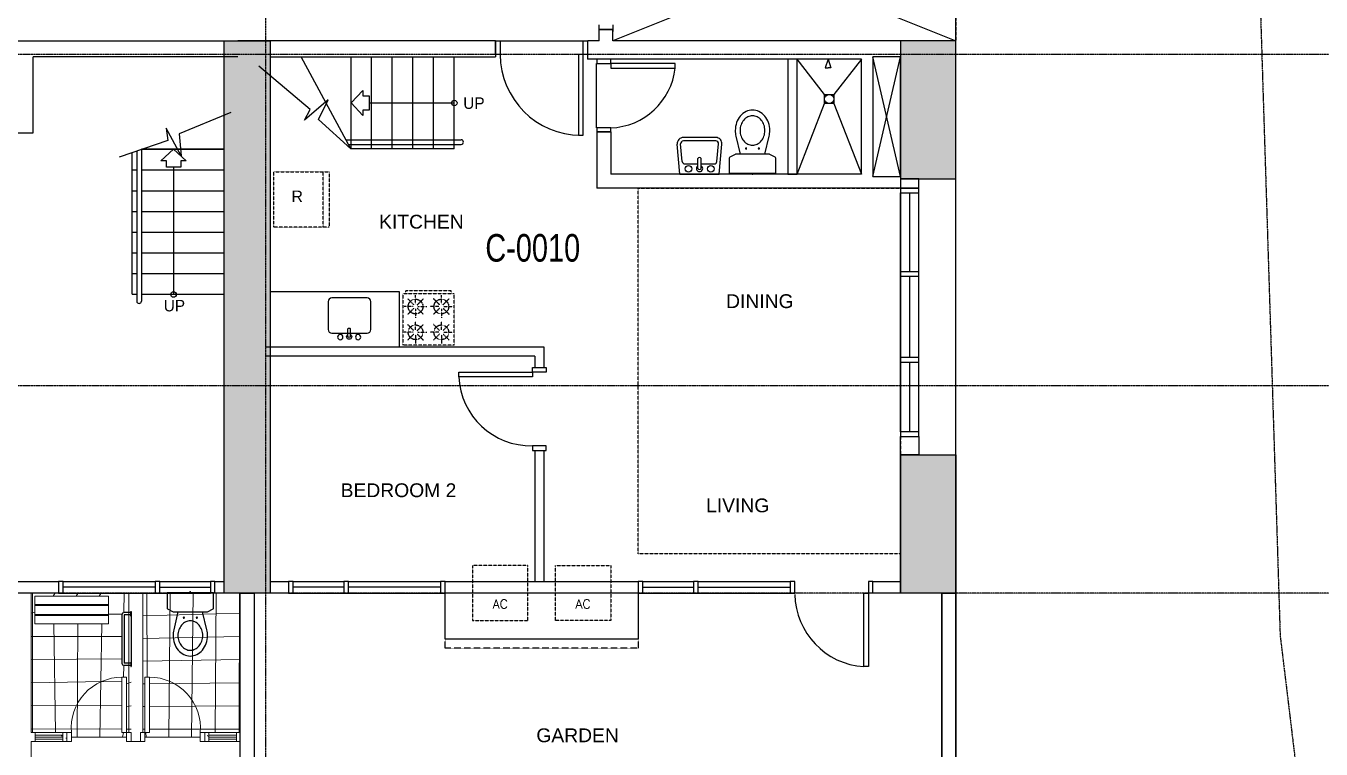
# Model space of a CAD drawing. Header units: inches. Extents: x -189245 to 740841, y -215444 to 469401.
# Drawn here: x -121454 to -107380, y -123750 to -115892 of the extents above; entities that cross this region are included whole.
import ezdxf
from ezdxf.enums import TextEntityAlignment as Align

# ---------------------------------------------------------------- set-up
doc = ezdxf.new("R2010")
doc.units = ezdxf.units.IN
doc.header["$LTSCALE"] = 10
doc.header["$MEASUREMENT"] = 0
for name, pattern in [('GRID NORMAL$0$GRID BASEMENT$0$GRID GROUND$0$GRID$0$$0$PHANTOM', [2.5, 1.25, -0.25, 0.25, -0.25, 0.25, -0.25]), ('HIDDEN', [0.375, 0.25, -0.125]), ('HIDDEN2', [0.1875, 0.125, -0.0625])]:
    doc.linetypes.add(name, pattern=pattern)
for name, color, linetype in [('3', 252, 'Continuous'), ('A-CMU WALL', 4, 'Continuous'), ('a-dim', 8, 'Continuous'), ('A-DOOR', 1, 'Continuous'), ('A-EQUIPMENT', 2, 'Continuous'), ('A-EQUIPTMENT', 1, 'Continuous'), ('A-FIXTURE', 2, 'Continuous'), ('A-FIXTURES', 2, 'Continuous'), ('A-FIXTURES-RefEdit0', 2, 'Continuous'), ('A-GRID', 8, 'Continuous'), ('A-HATCH-RC', 252, 'Continuous'), ('A-RAILING', 2, 'Continuous'), ('A-SHEARWALL', 6, 'Continuous'), ('A-STAIR', 1, 'Continuous'), ('A-TEXT', 3, 'Continuous'), ('A-UNIT NUMBER', 2, 'Continuous'), ('A-WINDOW', 2, 'Continuous'), ('COLUMN', 6, 'Continuous'), ('GRAY', 8, 'Continuous'), ('HATCH TSG', 9, 'Continuous'), ('TEXT', 3, 'Continuous'), ('TSG- LOW WALL', 22, 'Continuous'), ('TSG- OPENNING', 1, 'Continuous'), ('TSG- plaster', 4, 'Continuous'), ('TSG- PRE CAST', 4, 'Continuous'), ('TSG-DIM_WINDWS', 1, 'Continuous'), ('ZOCALLO DIM', 92, 'Continuous')]:
    doc.layers.add(name, color=color, linetype=linetype)
doc.layers.add('DEFPOINT', color=7, linetype='Continuous', plot=False)
doc.styles.add('ARIAL', font='ARIAL.TTF', dxfattribs={"width": 0.75})

# ---------------------------------------------------------------- blocks, each defined once
blk = doc.blocks.new('A$C6FF1529D')
at = {"layer": 'A-DOOR', "color": 2}
for points in [[(-900, 225.0000000009604), (-850, 225.0000000009604), (-850, 1100.00000000096), (-900, 1100.00000000096)], [(-950, 225.0000000009604), (-900, 225.0000000009604), (-900, 75.00000000096043), (-950, 75.00000000096043)], [(0, 225), (50, 225), (50, 75.00000000096043), (0, 75.00000000096043)]]:
    blk.add_lwpolyline(points, close=True, dxfattribs=at)
at = {"layer": 'A-DOOR'}
blk.add_arc((-878.2340382218645, 221.4174545426358), 878.5884976408685, 0.2336307657322037, 89.78909676098652, dxfattribs=at)
blk = doc.blocks.new('A$C08CD07C5')
at = {"color": 2}
blk.add_point((5.820766091346741e-11, -2.91038304567337e-11, 4.255533470920464e-08), dxfattribs=at)
at = {"layer": 'A-FIXTURES-RefEdit0', "color": 2}
for points, elevation in [([(212.3578382209525, -137.2202555970871), (130.5380154642044, -279.3815590737213, -0.280751719589702), (121.4084702655091, -284.3826152666879), (54.84374309808481, -281.3006092061114, -0.1421559946835823), (49.42965155560523, -279.9767125085928), (-266.9170092372224, -97.90587408232386, -0.1421559946835826), (-270.7814988820464, -93.88955618129694), (-307.3549354042043, -37.152763118851, -0.2569288418605959), (-307.169235413312, -27.51380706866621), (-225.3272678074427, 114.6859729104617), (212.3578382209525, -137.2202555970871)], 4.249338952942547e-08), ([(7.508425269683357, -255.8492796518549), (-49.98887662752531, -449.4443294848315, -0.05845178909802343), (-74.2041238786187, -505.8563198155607, -0.0841444661241171), (-130.2617927205865, -573.7586554268782, -0.09134715518337426), (-200.307529743819, -614.8541561951861, -0.1038006020639741), (-278.8656251442735, -626.0473253305536, -0.1147272516026268), (-347.7459503866266, -605.2082319249457, -0.1147272516026264), (-400.3667355747311, -556.1183145726682, -0.103800602063973), (-430.1519586094073, -482.5689986206417, -0.09134715518337302), (-429.8055070030969, -401.3586210213834, -0.08414446612411668), (-399.2532324162312, -318.776855872944, -0.05845178909802411), (-362.6402555544628, -269.5002815417247), (-224.1290797710535, -122.5321311539155)], 4.263400941432351e-08)]:
    blk.add_lwpolyline(points, format="xyb", dxfattribs=dict(at, elevation=elevation))
at = {"layer": 'A-FIXTURES-RefEdit0', "color": 2, "elevation": 4.269723052763475e-08}
blk.add_lwpolyline([(-354.1669590718811, -344.7259067298437, -0.08425422342591155), (-313.859812401759, -295.9237597990723, -0.09141124320435562), (-263.4614911097451, -266.3934364028682, -0.1037662541567314), (-206.9416741443565, -258.3762181860802, -0.114586869987406), (-157.3501553589012, -273.3946668961435, -0.1145868699874067), (-119.4519871852826, -308.7302210333582, -0.1037662541567303), (-97.99153318064054, -361.6283723399392, -0.09141124320435558), (-98.2078357419814, -420.0405628667213, -0.08425422342590949), (-120.1571004032157, -479.4084447437781, -0.08425422342591005), (-160.4642470733961, -528.2105916745495, -0.0914112432043534), (-210.8625683653518, -557.7409150707535, -0.10376625415673), (-267.3823853307404, -565.7581332875416, -0.114586869987405), (-316.9739041161956, -550.7396845775074, -0.1145868699874071), (-354.8720722898142, -515.4041304402344, -0.1037662541567302), (-376.3325262944563, -462.5059791336826, -0.09141124320435447), (-376.1162237331737, -404.0937886069005, -0.08425422342590858)], format="xyb", close=True, dxfattribs=at)
at = {"layer": 'A-FIXTURES-RefEdit0', "color": 2}
for centre in [(-200.3400027803727, -207.7591954305535, 4.263054401570152e-08), (-79.0015575447469, -277.5945855118625, 4.259472315290069e-08)]:
    blk.add_circle(centre, 6.76734690053767, dxfattribs=at)
blk = doc.blocks.new('towel bar')
at = {"layer": 'GRAY', "color": 1, "ltscale": 100}
for p, q in [((631498.0459376769, -307821.6761134866), (631498.0459376768, -307822.2011134865)), ((631498.1409376768, -307821.6511134866), (631498.0709376768, -307821.6511134866)), ((631498.0709376768, -307821.6761134866), (631498.0709376768, -307822.2011134865)), ((631498.1409376768, -307821.6761134866), (631498.0709376768, -307821.6761134866)), ((631498.1459376768, -307821.6386134865), (631498.1459376768, -307822.2386134865)), ((631498.1409376768, -307822.2011134865), (631498.0709376768, -307822.2011134865)), ((631498.1409376768, -307822.2261134865), (631498.0709376768, -307822.2261134865))]:
    blk.add_line(p, q, dxfattribs=at)
for points in [[(631498.1409376768, -307821.6386134865), (631498.1459376768, -307821.6386134865), (631498.1459376768, -307821.6886134865), (631498.1409376768, -307821.6886134865)], [(631498.1409376768, -307822.2386134865), (631498.1459376768, -307822.2386134865), (631498.1459376768, -307822.1886134865), (631498.1409376768, -307822.1886134865)]]:
    blk.add_lwpolyline(points, close=True, dxfattribs=at)
for centre, start, end in [((631498.0709376768, -307821.6761134866), 90.00000000000001, 180), ((631498.0709376768, -307822.2011134865), 180, 270)]:
    blk.add_arc(centre, 0.025, start, end, dxfattribs=at)
blk = doc.blocks.new('door800')
at = {"layer": 'A-DOOR', "color": 2}
for points in [[(25.00000000005821, 150.0000000000582), (-24.99999999994179, 150.0000000000582), (-24.99999999994179, 950.0000000000582), (25.00000000005821, 950.0000000000582)], [(-824.9999999999418, 0), (-774.9999999999418, 0), (-774.9999999999418, 150.0000000000582), (-824.9999999999418, 150.0000000000582)], [(25.00000000005821, 150.0000000000582), (75, 150.0000000000582), (75, 0), (25.00000000005821, 0)]]:
    blk.add_lwpolyline(points, close=True, dxfattribs=at)
at = {"layer": 'A-DOOR'}
blk.add_arc((9.917062668013386, 165.7027537488539), 785.0741186299457, 92.54913572790629, 181.1460848037842, dxfattribs=at)
blk = doc.blocks.new('LAV')
for p, q in [((-214.3631526869431, 0), (-243.404121793712, -325.9656372143327)), ((214.3631526869431, 0), (-214.3631526869431, 0)), ((214.3631526869431, 0), (243.4041217937265, -325.9656372143327)), ((-188.6330353367048, -139.4107078699544), (-205.5540406121254, -329.3377811239698)), ((-17.72412019168041, -112.0729267459828), (-158.7513922986109, -112.0729267459828)), ((-17.72412019168405, -62.82746869977746), (-17.72412019168405, -170.0554821874794)), ((17.72412019168769, -62.82746869977746), (17.72412019168769, -170.0554821874794)), ((158.7513922986182, -112.0729267459828), (17.72412019168769, -112.0729267459828)), ((188.6330353367121, -139.4107078699526), (205.5540406121399, -329.3377811239716)), ((-175.6723975740315, -362), (175.672397574046, -362)), ((-175.6723975740315, -400), (175.672397574046, -400))]:
    blk.add_line(p, q)
for centre in [(-121.4528007636145, -58.45892000212916), (121.4528007636145, -58.45892000212916)]:
    blk.add_circle(centre, 35.95503344977988)
for centre, radius, start, end in [((-158.7513922986109, -142.0729267459828), 30, 90, 174.9088394429094), ((0, -62.82746869977746), 34.14022009427936, 301.2756941010344, 238.7243058972315), ((8.185452315956354e-10, -71.39237073985714), 19.68507006582667, 25.79142462870876, 154.2085753733431), ((158.7513922986182, -142.0729267459828), 30, 5.091160557090594, 90), ((8.185452315956354e-10, -161.4905801474015), 19.68507006582667, 205.7914246266569, 334.2085753712913), ((-175.6723975740315, -332), 68, 174.9088394429094, 270), ((-175.6723975740315, -332), 30, 174.9088394429094, 270), ((175.672397574046, -332), 68, 270, 5.091160557090594), ((175.672397574046, -332), 30, 270, 5.091160557090594)]:
    blk.add_arc(centre, radius, start, end)
blk = doc.blocks.new('SHOWERHD')
at = {"layer": 'A-FIXTURES', "color": 2}
for p, q in [((-31, 93), (0, 93)), ((0, 0), (-31, 93)), ((0, 0), (31, 93)), ((31, 93), (0, 93))]:
    blk.add_line(p, q, dxfattribs=at)
blk = doc.blocks.new('A$C043D0B18')
at = {"layer": 'A-RAILING', "color": 2}
for p, q in [((-949.9999999977881, -1022.852057042357), (-949.9999999977881, -2652.984880720323)), ((-899.9999999977881, -1005.781219624565), (-899.9999999981374, -2652.985011267068))]:
    blk.add_line(p, q, dxfattribs=at)
for start, end in [(180, 270), (270, 0)]:
    blk.add_arc((-924.9999999977881, -2652.984880720323), 25, start, end, dxfattribs=at)
at = {"layer": 'A-STAIR'}
for p, q in [((-999.9999999976717, -2577.984880720265), (-999.9999999979045, -1039.922894460207)), ((-899.9999999977881, -1002.984880720236), (1.979060471057892e-09, -1002.984880720236)), ((1.979060471057892e-09, -1002.984880720236), (-899.9999999977881, -1002.984880720236)), ((-999.9999999979045, -1227.984880720236), (-949.9999999979045, -1227.984880720236)), ((-899.9999999977881, -1227.984880720236), (1.979060471057892e-09, -1227.984880720236)), ((-549.9999999984866, -1196.109742068977), (-549.9999999989523, -2577.984880720236)), ((-999.9999999979045, -1452.984880720236), (-949.9999999977881, -1452.984880720236)), ((-899.9999999977881, -1452.984880720236), (2.211891114711761e-09, -1452.984880720236)), ((-999.9999999979045, -1677.984880720236), (-949.9999999977881, -1677.984880720236)), ((-899.9999999977881, -1677.984880720236), (2.328306436538696e-09, -1677.984880720236))]:
    blk.add_line(p, q, dxfattribs=at)
at = {"layer": 'A-STAIR', "ltscale": 1000}
for p, q in [((-999.9999999977881, -1902.984880720236), (-949.9999999977881, -1902.984880720236)), ((-899.9999999977881, -1902.984880720236), (2.677552402019501e-09, -1902.984880720236)), ((-999.9999999976717, -2127.984880720236), (-949.9999999977881, -2127.984880720236)), ((-899.9999999979045, -2127.984880720236), (2.677552402019501e-09, -2127.984880720236)), ((-999.9999999976717, -2352.984880720265), (-949.9999999977881, -2352.984880720265)), ((-899.9999999980209, -2352.984880720294), (2.561137080192566e-09, -2352.984880720265)), ((-999.9999999976717, -2577.984880720265), (-949.9999999977881, -2577.984880720265)), ((-899.9999999979045, -2577.984880720265), (2.561137080192566e-09, -2577.984880720265))]:
    blk.add_line(p, q, dxfattribs=at)
at = {"layer": 'A-STAIR', "color": 2}
blk.add_lwpolyline([(72.52668467210606, -602.5360283837363), (-487.5500268785981, -835.6989958389604), (-467.2905603731051, -1073.277535597095), (-629.4085353376577, -773.8925877316797), (-611.9516276466893, -907.4366809672501), (-1139.473315326497, -1087.541420262103)], dxfattribs=at)
blk.add_lwpolyline([(-686.4999999984866, -1127.289614286157), (-549.9999999984866, -1002.984880720498), (-413.4999999984866, -1127.289614286041), (-471.9999999984866, -1127.289614286041), (-471.9999999984866, -1196.109742068918), (-627.9999999984866, -1196.109742069035), (-627.9999999984866, -1127.289614286157)], close=True, dxfattribs=at)
blk.add_circle((-549.9999999982538, -2580.969761440792), 30, dxfattribs=at)
at = {"layer": 'A-TEXT', "text_generation_flag": 6}
blk.add_text('UP', height=125, rotation=180, dxfattribs=at).set_placement((-656.670564547996, -2764.710949402041))
blk = doc.blocks.new('A$C7C300B95')
at = {"layer": 'A-RAILING', "color": 2}
for p, q in [((-1175, -899.9999999849242), (75, -899.9999999849824)), ((-1150, -949.9999999849824), (75, -949.9999999850406))]:
    blk.add_line(p, q, dxfattribs=at)
blk.add_arc((75, -924.9999999849824), 25.00000000002995, 270, 90, dxfattribs=at)
at = {"layer": 'A-STAIR'}
for p, q in [((-1124.999999999418, -999.9999999853317), (-1664.944791862159, 0)), ((-1125, 0), (-1125, -999.9999999850406)), ((-900, -999.9999999850406), (-900, 0)), ((-675, -999.9999999850406), (-675, 0)), ((-450, -999.9999999850406), (-450, 0)), ((-225, -999.9999999850406), (-225, 0)), ((0, -999.9999999850406), (0, 0)), ((-926.2790327591356, -499.999999985157), (0, -499.9999999849824)), ((0, -999.9999999850406), (-1124.999999999534, -999.9999999850406))]:
    blk.add_line(p, q, dxfattribs=at)
at = {"layer": 'A-STAIR', "color": 2}
blk.add_lwpolyline([(-1125, -999.9999999841675), (-1473.764382255613, -681.0979310917319), (-1370.555372221861, -466.1516383008566), (-1628.321927082143, -688.5701357565704), (-1564.633243121672, -569.9003417917411), (-2125, -100.0011730297119)], dxfattribs=at)
blk.add_lwpolyline([(-995.0991605420131, -636.499999985157), (-1119.403894107556, -499.999999985157), (-995.0991605420131, -363.499999985157), (-995.0991605420131, -421.999999985157), (-926.2790327591356, -421.999999985157), (-926.2790327591356, -577.999999985157), (-995.0991605420131, -577.999999985157)], close=True, dxfattribs=at)
blk.add_circle((0, -499.9999999850406), 30, dxfattribs=at)
at = {"layer": 'A-TEXT'}
blk.add_text('UP', height=125, dxfattribs=at).set_placement((213.5189448810415, -502.5178902476036), align=Align.MIDDLE)
blk = doc.blocks.new('REF')
at = {"color": 1, "linetype": 'HIDDEN2'}
blk.add_line((-300, 535), (300, 535), dxfattribs=at)
blk.add_lwpolyline([(-300, 0), (300, 0), (300, 600), (-300, 600)], close=True, dxfattribs=at)
blk = doc.blocks.new('RANGE2')
at = {"layer": 'A-FIXTURE', "color": 1, "linetype": 'HIDDEN2'}
for p, q in [((-280, 0), (280, 0)), ((-280, 0), (-280, -560)), ((280, -560), (280, 0)), ((-165.9060900741024, -140), (-262.3528882635292, -140)), ((-158.3183719654335, -121.6816280345665), (-226.5165569889359, -53.48344301112229)), ((-140, -114.0939099258976), (-140, -17.64711173647083)), ((-121.6816280345665, -121.6816280345665), (-53.48344301106408, -53.48344301112229)), ((-114.0939099258976, -140), (-17.64711173647083, -140)), ((114.0939099258976, -140), (17.64711173647083, -140)), ((121.6816280345665, -121.6816280345665), (53.48344301106408, -53.48344301112229)), ((140, -114.0939099258976), (140, -17.64711173647083)), ((158.3183719654335, -121.6816280345665), (226.5165569889359, -53.48344301112229)), ((165.9060900741024, -140), (262.3528882635292, -140)), ((-158.3183719654335, -158.3183719654335), (-226.5165569889359, -226.5165569888777)), ((-140, -165.9060900741024), (-140, -262.3528882635292)), ((-121.6816280345665, -158.3183719654335), (-53.48344301106408, -226.5165569888777)), ((121.6816280345665, -158.3183719654335), (53.48344301106408, -226.5165569888777)), ((140, -165.9060900741024), (140, -262.3528882635292)), ((158.3183719654335, -158.3183719654335), (226.5165569889359, -226.5165569888777)), ((-165.9060900741024, -420), (-262.3528882635292, -420)), ((-158.3183719654335, -401.6816280345665), (-226.5165569889359, -333.4834430111223)), ((-140, -394.0939099258976), (-140, -297.6471117364708)), ((-121.6816280345665, -401.6816280345665), (-53.48344301106408, -333.4834430111223)), ((-114.0939099258976, -420), (-17.64711173647083, -420)), ((114.0939099258976, -420), (17.64711173647083, -420)), ((121.6816280345665, -401.6816280345665), (53.48344301106408, -333.4834430111223)), ((140, -394.0939099258976), (140, -297.6471117364708)), ((158.3183719654335, -401.6816280345665), (226.5165569889359, -333.4834430111223)), ((165.9060900741024, -420), (262.3528882635292, -420)), ((-280, -560), (280, -560)), ((-245.973114509834, -560), (-245.973114509834, -590)), ((-158.3183719654335, -438.3183719654335), (-226.5165569889359, -506.5165569888777)), ((-140, -445.9060900741024), (-140, -542.3528882635292)), ((-121.6816280345665, -438.3183719654335), (-53.48344301106408, -506.5165569888777)), ((121.6816280345665, -438.3183719654335), (53.48344301106408, -506.5165569888777)), ((140, -445.9060900741024), (140, -542.3528882635292)), ((158.3183719654335, -438.3183719654335), (226.5165569889359, -506.5165569888777)), ((245.973114509834, -560), (245.973114509834, -590)), ((-245.973114509834, -590), (245.973114509834, -590))]:
    blk.add_line(p, q, dxfattribs=at)
for centre in [(-140, -140), (140, -140), (-140, -420), (140, -420)]:
    blk.add_circle(centre, 80, dxfattribs=at)
blk = doc.blocks.new('SINK3')
at = {"layer": 'A-FIXTURE', "color": 2, "linetype": 'Continuous'}
for p, q in [((421.247821780722, 16.81350239133462), (335.4654109905096, 16.81350239133462)), ((421.247821780722, -11.54508991539478), (335.4654109905096, -11.54508991539478))]:
    blk.add_line(p, q, dxfattribs=at)
blk.add_lwpolyline([(39.99999999998545, 231.8101489361143), (341.949276689309, 231.8101489361143, -0.414213562373095), (381.949276689309, 191.8101489361143), (381.949276689309, -191.8101489361143, -0.4142135623730924), (341.949276689309, -231.8101489361143), (39.99999999998545, -231.8101489361143, -0.4142135623730981), (-1.455191522836685e-11, -191.8101489361143), (-1.455191522836685e-11, 191.8101489361143, -0.4142135623730944)], format="xyb", close=True, dxfattribs=at)
at = {"layer": 'A-FIXTURE', "color": 2, "linetype": 'ByBlock'}
for centre in [(424.7426607388625, 99.79644684877712), (424.7426607388625, -94.5280343729537)]:
    blk.add_circle(centre, 28.7640267598239, dxfattribs=at)
at = {"layer": 'A-FIXTURE', "color": 2, "linetype": 'Continuous'}
for centre, radius, start, end in [((342.3173326225806, 2.634206237271428), 15.74805605266134, 115.7914246256436, 244.2085753743565), ((421.247821780722, 2.63420623796992), 27.31217607542349, 211.2756941011967, 148.7243058988033), ((414.395900148651, 2.634206237271428), 15.74805605266134, 295.7914246256436, 64.20857537435646)]:
    blk.add_arc(centre, radius, start, end, dxfattribs=at)

msp = doc.modelspace()

# ---------------------------------------------------------------- hatches: boundary and pattern name
at = {"layer": 'A-HATCH-RC'}
msp.add_hatch(color=254, dxfattribs=at).paths.add_polyline_path([(-118799.7522543721, -122054.325883386), (-119299.7522543725, -122054.325883386), (-119299.7522543106, -116054.3259318036), (-118799.7522543721, -116054.3259318036)])
at = {"layer": 'GRAY', "lineweight": 0, "ltscale": 100}
h = msp.add_hatch(dxfattribs=at)
h.set_pattern_fill('ANSI37', color=256, scale=2000, angle=45, style=0)
h.set_pattern_definition([(90, (-631612890.4729509, 307685967.1655077), (-250, 5.551115123125783e-14), []), (180, (-631612890.4729509, 307685967.1655077), (-5.551115123125783e-14, -250), [])])
h.paths.add_polyline_path([(-120110.2010853325, -123569.494322452), (-120160.2010853325, -123569.4943223328), (-120160.2010853325, -123619.494322452), (-119560.2010853325, -123619.4943223328), (-119560.2010854518, -123569.4943229288, 0.4399017166297883), (-120110.2010854518, -122969.494322452)])
h.paths.add_polyline_path([(-120960.2010854518, -123569.4943236441), (-120960.2010854518, -123619.4943223328), (-120360.2010854518, -123619.494322452), (-120360.2010856902, -123569.4943223328), (-120410.2010853325, -123569.4943223328), (-120410.2010854518, -122969.494322452, 0.4399017170438858)])
h.paths.add_polyline_path([(-120410.2010854518, -122969.494322452), (-120360.2010854518, -122969.494322452), (-120360.201085571, -123569.4943223328), (-120310.2010854518, -123569.4943223328), (-120310.2010854518, -122854.1383827061), (-120315.2010853325, -122854.1383827061), (-120315.2010853325, -122841.6383827061), (-120385.2010854518, -122841.6383827061, -0.4142135623730951), (-120410.2010854518, -122816.6383828253), (-120410.2010853325, -122291.6383828253, -0.4142135610092048), (-120385.2010854518, -122266.6383827061), (-120315.201085571, -122266.6383827061), (-120315.2010854518, -122254.1383828253), (-120310.2010854518, -122254.1383828253), (-120310.2010854518, -122054.1383828253), (-121395.830661658, -122054.1383828253), (-121395.830661658, -123569.4943223328), (-121010.2010854518, -123569.4943223328), (-120960.2010854518, -123569.4943223328, -0.4399017163231921)])
h.paths.add_polyline_path([(-121356.7239959275, -122389.1307065815), (-121356.7239959275, -122089.1307065815), (-120556.7239960467, -122089.1307065815), (-120556.7239960467, -122389.1307065815)], flags=16)
edge = h.paths.add_edge_path()
edge.add_line((-120185.2010854518, -122054.1383828253), (-120185.2010854518, -123569.4943223328))
edge.add_line((-120185.2010854518, -123569.4943223328), (-120160.2010853325, -123569.4943223328))
edge.add_line((-120160.2010853325, -123569.4943223328), (-120160.2010852133, -122969.494322452))
edge.add_line((-120160.2010852133, -122969.494322452), (-120110.2010854518, -122969.494322452))
edge.add_arc((-120110.2010854163, -123521.5776557433), 552.0833332913024, -4.9791058363384195, 90.00000000368192, ccw=False)
edge.add_line((-119560.2010854518, -123569.4943223328), (-119124.5715082919, -123569.4943223328))
edge.add_line((-119124.5715082919, -123569.4943223328), (-119124.5715075766, -122054.1383828253))
edge.add_line((-119124.5715075766, -122054.1383828253), (-120185.2010854518, -122054.1383828253))
h = msp.add_hatch(dxfattribs=at)
h.set_pattern_fill('AR-CONC', color=256, scale=25, angle=45, style=0)
h.set_pattern_definition([(94.99999999999984, (-631612890.4729509, 307685967.1655077), (137.8879997930552, 115.7017697029919), [18.75, -206.25]), (40.00000000000002, (-631612890.4729509, 307685967.1655077), (-157.4980418477215, 108.4420373995069), [15, -165]), (145.4514, (-631612878.9822855, 307685976.8073223), (-19.60986715485666, 224.1438205498674), [15.9350475, -175.285528]), (91.1841999999998, (-631612925.82829, 307686002.5208467), (217.9232500227993, 159.4034412991183), [28.12499999999999, -309.3749999999999]), (141.6356, (-631612907.6680108, 307686015.8044553), (-6.974753743262674, 337.4279223510894), [23.902572, -262.92825]), (36.18420000000004, (-631612925.82829, 307686002.5208467), (-6.975017218313146, 337.4279169788115), [22.5, -247.5]), (66, (-631612899.3117857, 307686011.3596815), (176.6928930285756, 34.34561911694249), [18.74999999999995, -206.2499999999996]), (11.00000000000003, (-631612899.3117857, 307686011.3596815), (-85.17714826548853, 171.2021088496916), [15, -165]), (116.4514, (-631612884.5873761, 307686014.221807), (91.51590425332117, 205.5476549348575), [15.9350475, -175.285528]), (82.50000000000001, (-631612890.4729509, 307685967.1655077), (-56.69829632658504, 60.99745440313682), [0, -162.9999999999996, 0, -167.4999999999996, 0, -165.6249999999996]), (52.5, (-631612890.4729509, 307685967.1655077), (-23.21823555061502, 116.2273624750909), [0, -95.5, 0, -159.25, 0, -63.125]), (12.5, (-631612929.8941541, 307685927.7443047), (98.35454182980155, 90.38019045371516), [0, -62.50000000000001, 0, -195, 0, -258.75]), (2.499999999999997, (-631612947.5718236, 307685910.0666351), (85.39749579961656, 120.7899517184872), [0, -81.25, 0, -129.5, 0, -183.75])])
h.paths.add_polyline_path([(-121010.2010854516, -123569.4943223328), (-121053.0158734357, -123569.4943223327), (-121053.0158734355, -123669.494322452), (-121010.2010854518, -123669.4943224519)])
h.paths.add_polyline_path([(-119467.386297468, -123569.4943223328), (-119510.2010854518, -123569.4943223328), (-119510.2010854519, -123669.4943224519), (-119467.3862974679, -123669.4943224519)])
at = {"layer": 'HATCH TSG'}
h = msp.add_hatch(color=254, dxfattribs=at)
h.paths.add_polyline_path([(-158824.7160841067, -94554.32588305243), (-158824.7160841067, -93854.32588305243), (-157824.7160841067, -93854.32588305243), (-157824.7160841067, -94554.32588305243)])
h.paths.add_polyline_path([(-158824.7160841067, -98654.32588305301), (-158824.7160841067, -97954.32588305301), (-157824.7160841067, -97954.32588305301), (-157824.7160841067, -98654.32588305301)])
h.paths.add_polyline_path([(-158824.7160841067, -106654.3258830532), (-158824.7160841067, -105954.3258830532), (-157724.7160841067, -105954.3258830532), (-157724.7160841067, -106654.3258830532)])
h.paths.add_polyline_path([(-152149.7160848484, -102704.3258830706), (-152149.7160848484, -101904.3258830706), (-150949.7160848484, -101904.3258830706), (-150949.7160848484, -102704.3258830706)])
h.paths.add_polyline_path([(-147974.769226801, -102654.3258830706), (-147974.769226801, -101954.3258830706), (-146974.769226801, -101954.3258830706), (-146974.769226801, -102654.3258830706)])
h.paths.add_polyline_path([(-140399.7160841385, -109654.3258830447), (-139699.7160841385, -109654.3258830447), (-139699.7160841385, -108554.3258830447), (-140399.7160841385, -108554.3258830447)])
h.paths.add_polyline_path([(-125399.7160841384, -117254.3258821476), (-124699.7160841384, -117254.3258821476), (-124699.7160841384, -116054.3258821476), (-125399.7160841384, -116054.3258821476)])
h.paths.add_polyline_path([(-131399.7160841384, -117254.3258821476), (-130699.7160841384, -117254.3258821476), (-130699.7160841384, -116054.3258821476), (-131399.7160841384, -116054.3258821476)])
h.paths.add_polyline_path([(-137399.7160841386, -117254.3258821476), (-136699.7160841386, -117254.3258821476), (-136699.7160841386, -116054.3258821476), (-137399.7160841386, -116054.3258821476)])
h.paths.add_polyline_path([(-143398.1293853793, -117054.3258821421), (-142698.1293853793, -117054.3258821421), (-142698.1293853793, -116054.3258821421), (-143398.1293853793, -116054.3258821421)])
h.paths.add_polyline_path([(-143398.1293853791, -120954.3258831446), (-142698.1293853791, -120954.3258831446), (-142698.1293853791, -122054.3258831446), (-143398.1293853791, -122054.3258831446)])
h.paths.add_polyline_path([(-137399.7160841386, -120954.3258821487), (-136699.7160841386, -120954.3258821487), (-136699.7160841386, -122054.3258821487), (-137399.7160841386, -122054.3258821487)])
h.paths.add_polyline_path([(-131399.7160841384, -120954.3258821487), (-130699.7160841384, -120954.3258821487), (-130699.7160841384, -122054.3258821487), (-131399.7160841384, -122054.3258821487)])
h.paths.add_polyline_path([(-125399.7160841384, -120954.3258831446), (-124699.7160841384, -120954.3258831446), (-124699.7160841384, -122054.3258831446), (-125399.7160841384, -122054.3258831446)])
h.paths.add_polyline_path([(-147974.769227714, -128651.5274676097), (-147974.769227714, -127951.5274676097), (-146974.769227714, -127951.5274676097), (-146974.769227714, -128651.5274676097)])
h.paths.add_polyline_path([(-152149.716724511, -127901.5274676097), (-152149.716724511, -128701.5274676097), (-150949.716724511, -128701.5274676097), (-150949.716724511, -127901.5274676097)])
h.paths.add_polyline_path([(-158824.7160841067, -136754.3258829751), (-158824.7160841067, -136054.3258829751), (-157824.7160841067, -136054.3258829751), (-157824.7160841067, -136754.3258829751)])
h.paths.add_polyline_path([(-158824.7154034537, -124654.3258828343), (-158824.7154034537, -123954.3258828343), (-157724.7154034537, -123954.3258828343), (-157724.7154034537, -124654.3258828343)])
h.paths.add_polyline_path([(-111949.7160836534, -110054.3258830429), (-111349.7160836365, -110054.3258830429), (-111349.7160836365, -108554.3258830429), (-111949.7160836534, -108554.3258830429)])
h.paths.add_polyline_path([(-111949.7160825616, -113054.3258827751), (-111349.7160825522, -113054.3258827751), (-111349.7160825522, -114554.3258827751), (-111949.7160825616, -114554.3258827751)])
h.paths.add_polyline_path([(-111949.7160825616, -117554.3258830615), (-111349.7160825616, -117554.3258830615), (-111349.7160825616, -116054.3258830615), (-111949.7160825616, -116054.3258830615)])
h.paths.add_polyline_path([(-111949.7160825616, -120554.3258822181), (-111349.7160825616, -120554.3258822181), (-111349.7160825616, -122054.3258822181), (-111949.7160825616, -122054.3258822181)])
h.paths.add_polyline_path([(-147974.7692270573, -109254.3258830454), (-147974.7692270573, -108554.3258830454), (-146974.7692270573, -108554.3258830454), (-146974.7692270573, -109254.3258830454)])
h.paths.add_polyline_path([(-147974.7692274824, -122054.3258827046), (-147974.7692274824, -121354.3258827046), (-146974.7692274824, -121354.3258827046), (-146974.7692274824, -122054.3258827046)])

# ---------------------------------------------------------------- linework, layer by layer
at = {"lineweight": 0}
for p, q in [((-121353.0158733164, -123619.4943223328), (-121053.0158734357, -123619.4943223328)), ((-119167.3862975871, -123619.4943223328), (-119467.3862974679, -123619.4943223328))]:
    msp.add_line(p, q, dxfattribs=at)
at = {"color": 2}
for points in [[(-115099.5715090072, -116299.3258339658), (-115099.5715090072, -116254.3258339658), (-115249.5715090072, -116254.3258339658), (-115249.5715090072, -116299.3258339658)], [(-115099.5715090072, -116299.3258339658), (-115099.5715090072, -116349.3258339658), (-114399.5715090072, -116349.3258339658), (-114399.5715090072, -116299.3258339658)], [(-115099.5715090072, -117044.3258339658), (-115099.5715090072, -116999.3258339658), (-115249.5715090072, -116999.3258339658), (-115249.5715090072, -117044.3258339658)]]:
    msp.add_lwpolyline(points, close=True, dxfattribs=at)
at = {"lineweight": 0}
for points in [[(-120360.201085571, -123569.4943223328), (-120410.2010854518, -123569.4943223328), (-120410.2010854518, -122969.494322452), (-120360.201085571, -122969.494322452)], [(-120160.2010853325, -123569.4943223328), (-120110.2010854518, -123569.4943223328), (-120110.2010854518, -122969.494322452), (-120160.2010853325, -122969.494322452)], [(-120960.2010854518, -123669.494322452), (-121010.2010854518, -123669.494322452), (-121010.2010854518, -123569.4943223328), (-120960.2010854518, -123569.4943223328)], [(-120310.2010854518, -123669.494322452), (-120360.201085571, -123669.494322452), (-120360.201085571, -123569.4943223328), (-120310.2010854518, -123569.4943223328)], [(-120210.2010854518, -123669.494322452), (-120160.2010853325, -123669.494322452), (-120160.2010853325, -123569.4943223328), (-120210.2010854518, -123569.4943223328)], [(-119560.2010854518, -123669.494322452), (-119510.2010854518, -123669.494322452), (-119510.2010854518, -123569.4943223328), (-119560.2010854518, -123569.4943223328)]]:
    msp.add_lwpolyline(points, close=True, dxfattribs=at)
at = {"color": 1}
msp.add_arc((-115122.19398477, -116273.040090835), 726.6379821364053, 271.7840821649617, 353.9737250409385, dxfattribs=at)
at = {"lineweight": 0}
for centre, start, end in [((-120410.2010854518, -123521.5776557059), 90, 184.9791027112946), ((-120110.2010854518, -123521.5776557059), 355.0208972887054, 90)]:
    msp.add_arc(centre, 552.0833333333339, start, end, dxfattribs=at)
at = {"layer": '3', "color": 251, "linetype": 'GRID NORMAL$0$GRID BASEMENT$0$GRID GROUND$0$GRID$0$$0$PHANTOM', "flags": 128}
msp.add_lwpolyline([(-107742.4197162282, -101734.5006610151), (-108206.4025328654, -110412.1051660536), (-107824.743687689, -122516.0894904774), (-106849.5291082381, -130587.3878076025), (-161513.3138451914, -143935.9284855953), (-162770.4479375057, -137090.4033871138), (-163725.5209446949, -129792.6341696789), (-164305.8868008381, -122455.5519517245), (-164509.4699398571, -115118.3757983596), (-164333.2852813077, -107790.4935008542), (-163778.6994587571, -100461.4461844954), (-162851.0477154537, -93180.30188959604), (-161617.2666651769, -86330.52931527075), (-107723.4653352118, -101727.3042440097)], dxfattribs=at)
at = {"layer": 'A-CMU WALL', "color": 3, "linetype": 'HIDDEN2'}
msp.add_line((-111349.5715090071, -114554.325882918), (-111349.5715090071, -116054.3258829613), dxfattribs=at)
at = {"layer": 'A-CMU WALL', "color": 1}
for p, q in [((-112249.5715090071, -117529.3258829595), (-111950.0953413573, -116229.3259318272)), ((-111949.5715090071, -117529.3258829595), (-112249.3376195395, -116229.3259318272))]:
    msp.add_line(p, q, dxfattribs=at)
at = {"layer": 'A-CMU WALL', "lineweight": 0}
for p, q in [((-120335.2010854518, -123569.4943223328), (-120335.2010854518, -122054.1383828253)), ((-120185.2010854518, -123569.4943223328), (-120185.2010854518, -122054.1383828253)), ((-121395.830661658, -123669.494322452), (-121010.2010854518, -123669.494322452)), ((-120310.2010854518, -123669.494322452), (-120210.2010854518, -123669.494322452)), ((-119510.2010854518, -123669.494322452), (-119124.5715092456, -123669.494322452))]:
    msp.add_line(p, q, dxfattribs=at)
at = {"layer": 'A-CMU WALL', "color": 3}
for p, q in [((-111499.5715090072, -122054.3258843696), (-111499.5715090072, -124904.3258829289)), ((-111349.5715090071, -122054.3258829613), (-111349.5715090071, -125054.3258829289))]:
    msp.add_line(p, q, dxfattribs=at)
at = {"layer": 'A-CMU WALL', "lineweight": 0}
for points in [[(-121395.830661658, -123569.4943223328), (-121395.830661658, -122054.1383828253)], [(-121395.830661658, -123569.4943223328), (-121395.8306615388, -123569.4943223328), (-121010.2010854518, -123569.4943223328)], [(-120310.2010854518, -123569.4943223328), (-120410.2010854518, -123569.4943223328)], [(-120210.2010854518, -123569.4943223328), (-120110.2010854518, -123569.4943223328)], [(-119510.2010854518, -123569.4943223328), (-119124.5715084111, -123569.4943223328)], [(-121545.830661658, -125054.1383827061), (-121395.830661658, -125054.1383827061), (-121395.830661658, -124345.2468062968), (-121395.830661658, -123669.494322452)], [(-120310.2010854518, -123669.494322452), (-120360.201085571, -123669.494322452)], [(-120210.2010854518, -123669.494322452), (-120160.2010853325, -123669.494322452)], [(-119510.2010854518, -123669.494322452), (-119124.5715084111, -123669.494322452)]]:
    msp.add_lwpolyline(points, dxfattribs=at)
at = {"layer": 'A-DOOR'}
for p, q in [((-116349.7160836193, -116054.3258829613), (-115349.5715090072, -116054.3258829186)), ((-115252.0029196076, -116999.3258339649), (-115252.0029195969, -116299.3258339658))]:
    msp.add_line(p, q, dxfattribs=at)
at = {"layer": 'A-EQUIPMENT', "ltscale": 100}
msp.add_lwpolyline([(-114799.7522526517, -122054.3258596088), (-114799.7522526517, -122554.3258601238), (-116899.7522526514, -122554.3258601238), (-116899.7522526513, -122054.3258601245)], dxfattribs=at)
at = {"layer": 'A-EQUIPTMENT', "color": 1, "linetype": 'HIDDEN2'}
for points in [[(-115999.7522466494, -122354.3258596084), (-115999.7522466494, -121754.3258596084), (-116599.7522466494, -121754.3258596084), (-116599.7522466494, -122354.3258596084)], [(-115699.1738537211, -122354.3258596084), (-115699.1738537211, -121754.3258596084), (-115099.1738537211, -121754.3258596084), (-115099.1738537211, -122354.3258596084)]]:
    msp.add_lwpolyline(points, close=True, dxfattribs=at)
at = {"layer": 'A-EQUIPTMENT', "linetype": 'HIDDEN'}
msp.add_lwpolyline([(-114799.7522526517, -122554.3258601238), (-114799.7522526517, -122654.3258601238), (-116899.7522526514, -122654.3258601238), (-116899.7522526514, -122554.3258601238)], dxfattribs=at)
at = {"layer": 'A-FIXTURE'}
for p, q in [((-118799.7522543721, -118779.3258831155), (-117399.7522543721, -118779.3258831155)), ((-117399.7522543721, -118779.3258831155), (-117399.7522543721, -119379.3258831155))]:
    msp.add_line(p, q, dxfattribs=at)
at = {"layer": 'A-FIXTURES', "color": 1, "linetype": 'Continuous'}
for p, q in [((-112774.5715090072, -116635.8850764231), (-113074.571509007, -116254.3258827199)), ((-112374.5715090071, -116254.3258827199), (-112674.5715090071, -116635.8850764231)), ((-113074.5715090071, -117504.3258827182), (-112774.5715090071, -116735.885076423)), ((-112674.5715090071, -116735.8850764231), (-112374.5715090071, -117504.3258829596))]:
    msp.add_line(p, q, dxfattribs=at)
at = {"layer": 'A-FIXTURES'}
msp.add_lwpolyline([(-112674.5715090071, -116635.8850764231), (-112674.5715090071, -116735.8850764231), (-112774.5715090071, -116735.8850764229), (-112774.5715090072, -116635.8850764231)], close=True, dxfattribs=at)
msp.add_circle((-112724.5715090071, -116685.8850764231), 49.99999999999999, dxfattribs=at)
at = {"layer": 'A-GRID', "linetype": 'GRID NORMAL$0$GRID BASEMENT$0$GRID GROUND$0$GRID$0$$0$PHANTOM'}
for p, q in [((-118849.7522525149, -84045.69046193699), (-118849.7522525144, -142774.0556095885)), ((-111349.7522513614, -142774.0556095885), (-111349.7522525156, -84045.69046193705)), ((-106879.0804787315, -116204.3258833024), (-168894.5203212034, -116204.3258833024)), ((-106879.0804787315, -119804.3258835207), (-168894.5203212091, -119804.3258835461)), ((-106879.0804787315, -122054.325883386), (-168894.5203212221, -122054.325883386))]:
    msp.add_line(p, q, dxfattribs=at)
at = {"layer": 'A-SHEARWALL'}
for p, q in [((-118849.7522526506, -116054.3259318038), (-119149.7522526506, -116054.3259318038)), ((-118849.7522526506, -116054.3259318038), (-119149.7522526506, -116054.3259318038)), ((-118849.7522536206, -116054.3259316656), (-119149.7522536206, -116054.3259316656))]:
    msp.add_line(p, q, dxfattribs=at)
msp.add_lwpolyline([(-118799.7522543721, -122054.325883386), (-119299.7522543725, -122054.325883386), (-119299.7522543106, -116054.3259318036), (-118799.7522543721, -116054.3259318036)], close=True, dxfattribs=at)
at = {"layer": 'A-STAIR', "ltscale": 0.5}
for p, q in [((-115074.7522507876, -114554.3258830389), (-111349.7522519254, -116054.3258830615)), ((-111349.752251916, -114554.3258827751), (-115074.7522507876, -116054.3259318272))]:
    msp.add_line(p, q, dxfattribs=at)
at = {"layer": 'A-WINDOW', "ltscale": 50}
for p, q in [((-115224.7522507874, -115929.3258827956), (-115224.7522507874, -115879.3258827956)), ((-115074.7522507876, -115929.3258828189), (-115224.7522507874, -115929.3258828189)), ((-115074.7522507876, -115929.3258828189), (-115224.7522507874, -115929.3258828189)), ((-115074.7522507876, -115879.3258828189), (-115074.7522507876, -115929.3258828189))]:
    msp.add_line(p, q, dxfattribs=at)
at = {"layer": 'A-WINDOW', "color": 2}
for p, q in [((-115074.5715093056, -115904.3259318041), (-115074.5715093056, -115954.3259318041)), ((-111824.7160836764, -117654.3259324143), (-111949.7522526517, -117654.3259318037)), ((-111849.7522524041, -118562.6558829611), (-111849.7522524041, -117704.3258829612)), ((-111849.7522524041, -119495.9958829613), (-111849.7522524041, -118612.6558829611)), ((-111849.7522524043, -120304.3258833088), (-111849.7522524041, -119545.9958829613)), ((-120049.3907665446, -121991.825882561), (-121049.3907665445, -121991.8258825614)), ((-119999.3907665446, -121991.8258825617), (-119449.3907665445, -121991.8258825617)), ((-117999.3907662445, -121991.8258825617), (-118549.3907662446, -121991.8258825617)), ((-116949.3907662445, -121991.8258825617), (-117949.3907662445, -121991.8258825617)), ((-114749.390766245, -121991.8258825617), (-114199.390766245, -121991.8258825617)), ((-114149.390766245, -121991.8258825617), (-113149.390766245, -121991.8258825617))]:
    msp.add_line(p, q, dxfattribs=at)
at = {"layer": 'A-WINDOW', "color": 1, "ltscale": 100}
for p, q in [((-121049.5353344223, -121929.3258817088), (-120049.5353344224, -121929.3258817088)), ((-119999.5353344224, -121929.3258817088), (-119449.3907665476, -121929.3258817088)), ((-118549.5353341223, -121929.3258817088), (-117999.5353341223, -121929.3258817088)), ((-117949.5353341223, -121929.3258817088), (-116949.5353341223, -121929.3258817088)), ((-114749.5353341227, -121929.3258817088), (-114199.5353341227, -121929.3258817088)), ((-114149.5353341227, -121929.3258817088), (-113149.5353341227, -121929.3258817088)), ((-121049.5353344223, -122054.3258827254), (-120049.5353344224, -122054.3258827257)), ((-119999.5353344224, -122054.3258827257), (-119449.3907665476, -122054.3258827257)), ((-118549.5353341224, -122054.3258827257), (-117999.5353341223, -122054.3258827257)), ((-117949.5353341223, -122054.3258827257), (-116949.3907662478, -122054.3258827257)), ((-114749.5353341227, -122054.3258827257), (-114199.5353341227, -122054.3258827257)), ((-114149.5353341227, -122054.3258827257), (-113149.5353341227, -122054.3258827257))]:
    msp.add_line(p, q, dxfattribs=at)
at = {"layer": 'A-WINDOW', "lineweight": 0}
for p, q in [((-120960.2010854518, -123619.4943223328), (-120360.201085571, -123619.4943223328)), ((-119560.2010854518, -123619.4943223328), (-120160.2010853325, -123619.4943223328))]:
    msp.add_line(p, q, dxfattribs=at)
at = {"layer": 'A-WINDOW', "color": 2}
for points in [[(-111749.7522524041, -117654.3258829612), (-111949.7522524041, -117654.3258829612), (-111949.7522524041, -117704.3258829612), (-111749.7522524041, -117704.3258829612)], [(-111749.752252404, -118562.6558829612), (-111949.752252404, -118562.6558829611), (-111949.752252404, -118612.6558829611), (-111749.752252404, -118612.6558829612)], [(-111749.7522524041, -119495.9958829613), (-111949.7522524041, -119495.9958829613), (-111949.7522524041, -119545.9958829613), (-111749.7522524041, -119545.9958829613)], [(-111749.752252404, -120304.3258829591), (-111949.752252404, -120304.3258829591), (-111949.752252404, -120354.3258829591), (-111749.752252404, -120354.3258829591)], [(-121049.5353344223, -121929.3258821276), (-121099.5353344223, -121929.3258821276), (-121099.5353344223, -122054.3258827254), (-121049.5353344223, -122054.3258827254)], [(-119999.5353344224, -121929.3258821278), (-120049.5353344224, -121929.3258821278), (-120049.5353344224, -122054.3258827257), (-119999.5353344224, -122054.3258827257)], [(-119399.3907665476, -121928.8591916147), (-119449.3907665476, -121928.8591916147), (-119449.3907665476, -122053.8591922126), (-119399.3907665476, -122053.8591922126)], [(-118549.5353341224, -121929.3258821278), (-118599.5353341224, -121929.3258821278), (-118599.5353341224, -122054.3258827257), (-118549.5353341224, -122054.3258827257)], [(-117949.5353341223, -121929.3258821278), (-117999.5353341223, -121929.3258821278), (-117999.5353341223, -122054.3258827257), (-117949.5353341223, -122054.3258827257)], [(-116899.3907662478, -121929.32588164), (-116949.3907662478, -121929.32588164), (-116949.3907662478, -122054.3258822379), (-116899.3907662478, -122054.3258822379)], [(-114749.5353341227, -121929.3258821278), (-114799.5353341227, -121929.3258821278), (-114799.5353341227, -122054.3258827257), (-114749.5353341227, -122054.3258827257)], [(-114149.5353341227, -121929.3258821278), (-114199.5353341227, -121929.3258821278), (-114199.5353341227, -122054.3258827257), (-114149.5353341227, -122054.3258827257)], [(-113099.5353341227, -121929.3258821278), (-113149.5353341227, -121929.3258821278), (-113149.5353341227, -122054.3258827257), (-113099.5353341227, -122054.3258827257)], [(-112249.3907662481, -121928.8591916941), (-112299.3907662481, -121928.8591916941), (-112299.3907662481, -122053.859192292), (-112249.3907662481, -122053.859192292)]]:
    msp.add_lwpolyline(points, close=True, dxfattribs=at)
at = {"layer": 'A-WINDOW', "color": 1}
for points in [[(-111949.752252404, -120304.3258829591), (-111949.7522524041, -117704.3258829612)], [(-111749.752252404, -120304.3258829591), (-111749.7522524041, -117704.3258829612)]]:
    msp.add_lwpolyline(points, dxfattribs=at)
at = {"layer": 'A-WINDOW', "lineweight": 0}
msp.add_lwpolyline([(-120556.7239960467, -122089.1307065815), (-120556.7239960467, -122389.1307065815), (-121356.7239959275, -122389.1307065815), (-121356.7239959275, -122089.1307065815)], close=True, dxfattribs=at)
at = {"layer": 'A-WINDOW', "color": 2, "ltscale": 100}
msp.add_lwpolyline([(-112349.5353402225, -122054.3258827116), (-112299.5353402225, -122054.3258827116), (-112299.5353402225, -122854.3258827116), (-112349.5353402225, -122854.3258827116)], close=True, dxfattribs=at)
at = {"layer": 'A-WINDOW', "color": 1, "ltscale": 100}
msp.add_arc((-112297.120445258, -122053.3040025927), 802.7349336134475, 181.1740622596281, 266.2561859140954, dxfattribs=at)
at = {"layer": 'COLUMN', "ltscale": 500}
msp.add_line((-111949.7522540645, -120554.325932366), (-111949.7522539303, -122054.3259318575), dxfattribs=at)
at = {"layer": 'COLUMN'}
for points in [[(-111949.7160825616, -117554.3258830615), (-111349.7160825616, -117554.3258830615), (-111349.7160825616, -116054.3258830615), (-111949.7160825616, -116054.3258830615)], [(-111949.7160825616, -120554.3258822181), (-111349.7160825616, -120554.3258822181), (-111349.7160825616, -122054.3258822181), (-111949.7160825616, -122054.3258822181)]]:
    msp.add_lwpolyline(points, close=True, dxfattribs=at)
at = {"layer": 'DEFPOINT'}
msp.add_lwpolyline([(-153449.7522503945, -139454.4158389205), (-146974.7522485888, -139453.8591922793), (-146974.5715092989, -132379.5133827329), (-144126.5473198819, -132379.3258829765), (-144124.6076801997, -134204.3258841888), (-121661.1191162894, -134204.325884187), (-121661.1191162898, -129936.1165589974), (-111350.204003576, -127509.718629393), (-111350.204003576, -116054.3258830615), (-111349.7160835537, -100691.3201027805), (-126372.6260800269, -96407.77683573353), (-126429.1797836606, -96399.61447178369), (-144126.5473180345, -96399.61447177909), (-144126.5473180345, -98229.32588297309), (-146974.7522538521, -98229.325882971), (-146974.7522526797, -91154.32592777003), (-153449.7522547271, -91154.3258833019)], dxfattribs=at)
at = {"layer": 'GRAY', "lineweight": 0, "ltscale": 100}
for p, q in [((-121356.7239959275, -122179.1307065815), (-120556.7239960467, -122179.1307065815)), ((-121356.7239959275, -122189.1307067007), (-120556.7239960467, -122189.1307067007)), ((-121356.7239959275, -122289.1307064623), (-120556.7239960467, -122289.1307064623)), ((-121356.7239959275, -122299.1307064623), (-120556.7239960467, -122299.1307064623))]:
    msp.add_line(p, q, dxfattribs=at)
for points in [[(-121353.0158733164, -123669.494322452), (-121353.0158733164, -123569.4943223328), (-121053.0158734357, -123569.4943223328), (-121053.0158734357, -123669.494322452)], [(-119167.3862975871, -123669.494322452), (-119167.3862975871, -123569.4943223328), (-119467.3862974679, -123569.4943223328), (-119467.3862974679, -123669.494322452)]]:
    msp.add_lwpolyline(points, close=True, dxfattribs=at)
for points in [[(-121353.0158733164, -123597.4149875969), (-121053.0158734357, -123597.4149875969), (-121053.0158734357, -123641.5736571879), (-121353.0158733164, -123641.5736571879)], [(-119167.3862975871, -123597.4149875969), (-119467.3862974679, -123597.4149875969), (-119467.3862974679, -123641.5736571879), (-119167.3862975871, -123641.5736571879)]]:
    msp.add_lwpolyline(points, dxfattribs=at)
at = {"layer": 'TSG- LOW WALL', "color": 3, "ltscale": 100}
msp.add_lwpolyline([(-111349.571509007, -125054.3258829289), (-111499.5715090072, -125054.3258829289), (-111499.5715090072, -122054.3258843696), (-111349.571509007, -122054.3258843696)], close=True, dxfattribs=at)
at = {"layer": 'TSG- OPENNING', "linetype": 'HIDDEN2'}
msp.add_lwpolyline([(-114799.5715098613, -117654.3258838541), (-111949.6787754385, -117654.3258838541), (-111949.6787754385, -121629.0354333749), (-114799.5715098613, -121629.0354333749)], close=True, dxfattribs=at)
at = {"layer": 'TSG- plaster', "color": 4, "linetype": 'Continuous'}
for p, q in [((-115224.7522507874, -116054.3258829186), (-115224.7522507874, -115929.3258828184)), ((-115074.7522507876, -116054.3259318272), (-115074.7522507876, -115929.3258828187)), ((-122675.4010281657, -116054.3258833844), (-120998.9573730715, -116054.325883381)), ((-121629.7470436717, -116054.3258833724), (-119149.6076780906, -116054.3258833439)), ((-116349.5715090071, -116054.3258829613), (-118899.5715090053, -116054.3258829613)), ((-116349.7160836193, -116054.3258832025), (-116349.7160836193, -116229.3258834353)), ((-115349.7160836193, -116054.3258832025), (-115349.7160836193, -116254.3259318272)), ((-115249.5715093055, -116054.3258829186), (-115349.5715090072, -116054.3258829186)), ((-115224.7522507874, -116054.3258829186), (-115349.5715090072, -116054.3258829186)), ((-111949.7522526517, -116054.3259318272), (-115074.7522507876, -116054.3259318272)), ((-111949.5715090072, -116054.3258829186), (-115049.5715093055, -116054.3258829186)), ((-119149.6076777721, -116229.3258834353), (-121374.7160837632, -116229.3258834354)), ((-121374.7160837632, -117054.3907640984), (-121374.7160837632, -116229.3258834354)), ((-118799.7522543721, -116229.3258834353), (-116349.7160836193, -116229.3258834353)), ((-112374.7160825616, -116254.3259318272), (-115349.7160836193, -116254.3259318272)), ((-112374.7160825615, -117504.3258829595), (-112374.7160825616, -116254.3259318272)), ((-122674.7157201692, -117054.9216357), (-121374.7160837632, -117054.3907640984)), ((-115249.5715090072, -117044.3258339657), (-115249.5715090071, -117654.3258829595)), ((-115099.5715090072, -117044.3258339658), (-115249.5715090072, -117044.3258339658)), ((-115099.5715090072, -117044.3258339658), (-115099.5715090071, -117504.3258829595)), ((-112374.7160825615, -117504.3258829595), (-115099.5715090071, -117504.3258829595)), ((-111949.5715090072, -117654.3258829595), (-115249.5715090071, -117654.3258829595)), ((-118849.5715090061, -119379.3258829591), (-115824.5715090067, -119379.3258829591)), ((-115924.5715090069, -119479.3258829591), (-118849.5715090061, -119479.3258829592)), ((-115924.5715090068, -119479.3258829592), (-115924.5715090067, -119604.3258829592)), ((-115824.5715090067, -119379.3258829591), (-115824.5715090067, -119604.3258829592)), ((-115924.5715090067, -119604.3258829592), (-115824.5715090067, -119604.3258829592))]:
    msp.add_line(p, q, dxfattribs=at)
at = {"layer": 'TSG- plaster', "color": 4, "ltscale": 10}
msp.add_line((-115224.7522507874, -115929.3258828184), (-115074.7522507876, -115929.3258828187), dxfattribs=at)
at = {"layer": 'TSG- plaster', "color": 2}
for p, q in [((-115924.5715090065, -120504.3258829591), (-115924.5715090067, -121929.3258821995)), ((-115924.5715090065, -120504.3258829591), (-115824.5715090068, -120504.3258829591)), ((-115824.5715090068, -120504.3258829591), (-115824.5715090068, -121929.3258821995))]:
    msp.add_line(p, q, dxfattribs=at)
at = {"layer": 'TSG- plaster', "color": 4, "linetype": 'Continuous'}
msp.add_lwpolyline([(-112249.3376195694, -117529.0149789887), (-111949.265384642, -117529.0149789887), (-111950.0953413573, -116229.3259318272), (-112249.3376195364, -116229.3259318272)], close=True, dxfattribs=at)
at = {"layer": 'TSG- plaster', "color": 3, "ltscale": 2}
msp.add_lwpolyline([(-119124.5715093055, -124904.1383831702), (-119124.716083869, -124904.1383831702), (-119124.716083869, -122054.325883386), (-118974.716083869, -122054.325883386), (-118974.716083869, -124904.1383831702)], dxfattribs=at)
at = {"layer": 'TSG- PRE CAST', "ltscale": 100}
for points in [[(-111949.6799137768, -117654.3258829551), (-111749.6437370356, -117654.3258829551), (-111749.6437370356, -117554.3258824725), (-111949.6799137768, -117554.3258824725)], [(-111949.752252404, -120354.3258829591), (-111749.7522519493, -120354.3258829591), (-111749.7522519493, -120553.8591923357), (-111949.752252404, -120553.8591923357)], [(-121099.5353344223, -122054.3258827199), (-122149.6799092571, -122054.3258827729), (-122149.6799092571, -121929.3258821995), (-121099.5353344223, -121929.3258821995)], [(-114799.5353341227, -122054.3258827199), (-116899.3907662478, -122054.3258827199), (-116899.3907662478, -121929.3258821995), (-114799.5353341227, -121929.3258821995)], [(-111949.6799137768, -122054.3258831446), (-112249.3907662481, -122054.3258827199), (-112249.3907662481, -121929.3258821995), (-111949.3907662481, -121929.3258817748)]]:
    msp.add_lwpolyline(points, close=True, dxfattribs=at)
msp.add_lwpolyline([(-118799.7522543721, -121928.8591916147), (-118599.5353341224, -121928.8591916147), (-118599.5353341224, -122054.3258827199), (-119399.3907665476, -122054.3258827199), (-119399.3907665476, -121928.8591916147), (-119299.7522543725, -121928.8591916147)], dxfattribs=at)
at = {"layer": 'TSG-DIM_WINDWS', "ltscale": 100}
msp.add_line((-111949.7522524041, -117704.3258829612), (-111949.7522524041, -120304.3258829591), dxfattribs=at)
at = {"layer": 'ZOCALLO DIM', "color": 2}
msp.add_lwpolyline([(-113174.5715090072, -117504.3258829596), (-113074.5715090071, -117504.3258829596), (-113074.5715090071, -116254.3258340512), (-113174.5715090072, -116254.3258340512)], close=True, dxfattribs=at)

# ---------------------------------------------------------------- block references
at = {"layer": 'a-dim', "extrusion": (0, 0, -1), "xscale": -1, "zscale": -1, "rotation": 180}
msp.add_blockref('A$C6FF1529D', (116299.7160836193, -115979.3258829176), dxfattribs=at)
at = {"layer": 'a-dim', "rotation": 90}
msp.add_blockref('door800', (-115799.5715081042, -119679.3258828755), dxfattribs=at)
at = {"layer": 'A-FIXTURE', "xscale": -1, "rotation": 270}
msp.add_blockref('REF', (-118760.1867646716, -117779.3258831017), dxfattribs=at)
at = {"layer": 'A-FIXTURE', "rotation": 180}
msp.add_blockref('RANGE2', (-117079.7835773145, -119361.4924278942), dxfattribs=at)
at = {"layer": 'A-FIXTURE', "extrusion": (-1.434769525961278e-47, 6.162975822039154e-32, -1), "zscale": -1, "rotation": 270}
msp.add_blockref('SINK3', (117938.6319384329, -118848.2205173334), dxfattribs=at)
at = {"layer": 'A-FIXTURES', "rotation": 180.6938826889193}
msp.add_blockref('SHOWERHD', (-112737.7623381792, -116254.3259318272), dxfattribs=at)
at = {"layer": 'A-FIXTURES', "xscale": -1, "rotation": 150.0777588789968}
msp.add_blockref('A$C08CD07C5', (-113558.6165169391, -117504.3258827185, -4.241018117213483e-08), dxfattribs=at)
at = {"layer": 'A-FIXTURES', "extrusion": (0, 0, -1), "xscale": -1, "zscale": -1, "rotation": 180}
msp.add_blockref('LAV', (114133.6165169409, -117504.3258827185), dxfattribs=at)
at = {"layer": 'A-FIXTURES', "lineweight": 0, "xscale": -1, "rotation": 330.0777662322947}
msp.add_blockref('A$C08CD07C5', (-119667.38629866, -122041.1383834213, 0.0001825787952279058), dxfattribs=at)
at = {"layer": 'GRAY', "lineweight": 0, "xscale": 1000, "yscale": 1000, "zscale": 1000}
msp.add_blockref('towel bar', (-631618456.1387624, 307699384.4751037), dxfattribs=at)
at = {"layer": 'TSG-DIM_WINDWS'}
for name, p in [('A$C7C300B95', (-116799.2520261718, -116229.3258834353)), ('A$C043D0B18', (-119299.7522543124, -116229.3258834353))]:
    msp.add_blockref(name, p, dxfattribs=at)

# ---------------------------------------------------------------- texts
at = {"layer": 'A-TEXT', "width": 5794.760284834694}
for s, insert, char_height, attachment_point in [('{\\fArial|b0|i0|c0|p34;R}', (-118443.4513318451, -117805.9493829901), 125, 9), ('{\\Fromans|c0;AC}', (-116382.6292349789, -122123.7613223526), 100, 1), ('{\\Fromans|c0;AC}', (-115316.2968653916, -122123.7613223526), 100, 3)]:
    msp.add_mtext(s, dxfattribs=dict(at, insert=insert, char_height=char_height, attachment_point=attachment_point))
at = {"layer": 'A-UNIT NUMBER', "style": 'ARIAL', "width": 0.75}
msp.add_text('C-0010', height=300, dxfattribs=at).set_placement((-116461.7922745832, -118453.5460483617))
at = {"layer": 'TEXT', "char_height": 150, "width": 1290}
for s, insert, attachment_point in [('{\\fArial|b0|i0|c0|p34;KITCHEN}', (-116696.7764108215, -117944.3499377215), 3), ('{\\fArial|b0|i0|c0|p34;DINING}', (-113111.9031334285, -118807.9735425069), 3), ('{\\fArial|b0|i0|c0|p34;BEDROOM 2}', (-118034.1930484188, -120862.5447509419), 1), ('{\\fArial|b0|i0|c0|p34;LIVING}', (-113375.671173957, -121027.1726697671), 3), ('{\\fArial|b0|i0|c0|p34;GARDEN}', (-115907.1351233211, -123677.7102043944), 7)]:
    msp.add_mtext(s, dxfattribs=dict(at, insert=insert, attachment_point=attachment_point))

doc.saveas('drawing.dxf')
